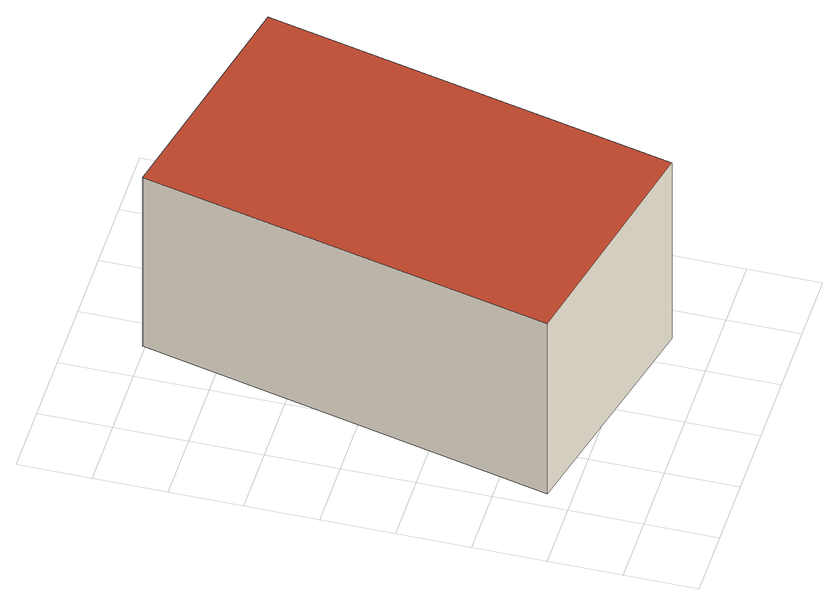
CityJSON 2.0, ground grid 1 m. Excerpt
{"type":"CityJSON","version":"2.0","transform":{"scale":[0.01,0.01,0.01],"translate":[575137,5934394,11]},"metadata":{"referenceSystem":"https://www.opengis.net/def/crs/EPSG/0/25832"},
"CityObjects":{
"building1":{"type":"Building","attributes":{"Grundfläche 2D":"19.517754","Grundhöhe NN":"11.474"},"geometry":[{"type":"Solid","lod":"3","boundaries":[[[[0,1,2,3]],[[4,5,3,2]],[[5,6,0,3]],[[6,7,1,0]],[[7,4,2,1]],[[7,6,5,4]]]],"semantics":{"surfaces":[{"type":"RoofSurface"},{"type":"WallSurface"},{"type":"GroundSurface"}],"values":[[0,1,1,1,1,2]]}}]}
},
"vertices":[
[159,704,337],[24,134,339],[349,58,349],[483,627,347],[349,58,47],[483,627,47],[159,704,47],[24,134,47]
]}
